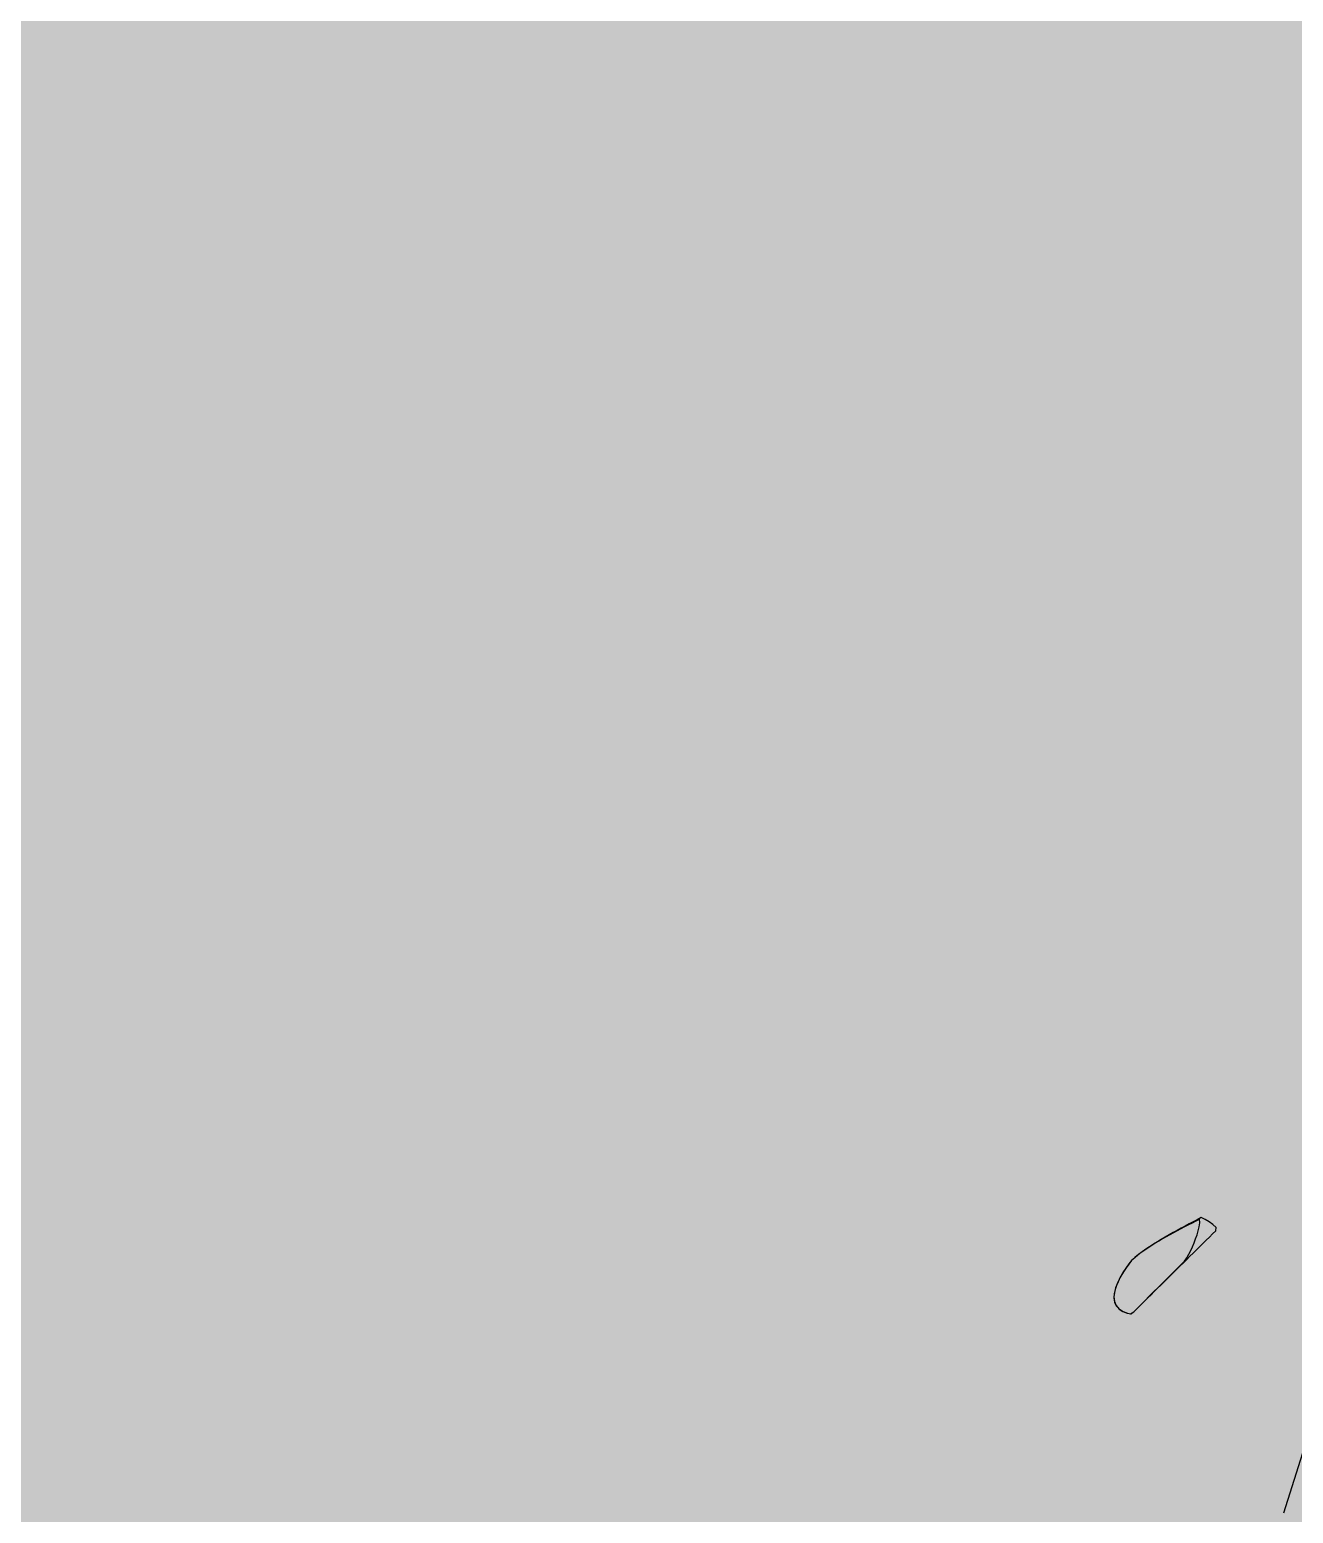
# Model space of a CAD drawing. Extents: x 0 to 1501, y 0 to 1722.
# Drawn here: x 83.74 to 89.77, y 1704.64 to 1711.73 of the extents above; entities that cross this region are included whole.
import ezdxf

# ---------------------------------------------------------------- set-up
doc = ezdxf.new("R2010")
doc.units = 0

msp = doc.modelspace()

# ---------------------------------------------------------------- hatches: boundary and pattern name
at = {"true_color": 0xf8f9fa}
msp.add_hatch(color=256, dxfattribs=at).paths.add_polyline_path([(0, 1722), (1280, 1722), (1280, 1002), (0, 1002)], flags=0)
at = {"true_color": 0xffffff}
msp.add_hatch(color=256, dxfattribs=at).paths.add_polyline_path([(0, 1722), (1280, 1722), (1280, 1656), (0, 1656)], flags=0)
at = {"true_color": 0x232323}
for points in [[(87.787, 1703.9755), (87.7194, 1703.7783), (88.0498, 1703.7826), (88.3758, 1703.7168), (88.7068, 1703.727), (89.0246, 1703.8238), (89.3213, 1703.9736), (89.5845, 1704.1766), (89.8082, 1704.4223), (89.9685, 1704.7122), (90.081, 1705.0254), (90.2058, 1705.3334), (90.4026, 1705.6002), (90.6804, 1705.779), (91.0026, 1705.8555), (91.2705, 1705.7332), (91.1251, 1705.4385), (90.927, 1705.1711), (90.7503, 1704.8895), (90.6243, 1704.5821), (90.6468, 1704.2608), (90.9477, 1704.1673), (91.2698, 1704.2487), (91.5893, 1704.3415), (91.9109, 1704.4273), (92.2336, 1704.5083), (92.5575, 1704.5847), (92.8827, 1704.6556), (93.2094, 1704.7188), (93.5222, 1704.8203), (93.8187, 1704.9714), (93.6388, 1705.1614), (93.3273, 1705.166), (93.0015, 1705.0986), (92.6768, 1705.0257), (92.3534, 1704.947), (92.0317, 1704.8622), (91.7117, 1704.7706), (91.3945, 1704.6702), (91.0795, 1704.5632), (90.9257, 1704.7329), (91.0956, 1705.0178), (91.2842, 1705.2917), (91.4476, 1705.5815), (91.5777, 1705.8875), (91.5196, 1706.1886), (91.2002, 1706.2619), (90.8773, 1706.1879), (90.5865, 1706.0281), (90.3386, 1705.8068), (90.1253, 1705.5517), (89.9563, 1705.2654), (89.8262, 1704.9593), (89.7259, 1704.6422), (89.525, 1704.3908), (89.2161, 1704.2682), (88.8972, 1704.1732), (88.5674, 1704.177), (88.2468, 1704.2538), (87.9563, 1704.2411), (87.8925, 1704.4365), (87.6094, 1704.2665), (87.4424, 1703.979), (87.5459, 1703.751), (87.787, 1703.9755)], [(89, 1705.8495), (88.9866, 1705.8324), (88.9739, 1705.8147), (88.9619, 1705.7965), (88.9507, 1705.7779), (88.9404, 1705.7587), (88.9312, 1705.739), (88.9236, 1705.7186), (88.9181, 1705.6976), (88.9156, 1705.676), (88.9177, 1705.6544), (88.9258, 1705.6343), (88.94, 1705.618), (88.9584, 1705.6065), (88.9788, 1705.599), (89.0001, 1705.5946), (89.0155, 1705.6099), (89.031, 1705.6252), (89.0465, 1705.6404), (89.062, 1705.6557), (89.0775, 1705.671), (89.0929, 1705.6863), (89.1084, 1705.7016), (89.1239, 1705.7169), (89.1394, 1705.7322), (89.1549, 1705.7475), (89.1703, 1705.7628), (89.1858, 1705.7781), (89.2013, 1705.7934), (89.2168, 1705.8086), (89.2323, 1705.8239), (89.2477, 1705.8392), (89.2632, 1705.8545), (89.2787, 1705.8698), (89.2942, 1705.8851), (89.3097, 1705.9004), (89.3251, 1705.9157), (89.3406, 1705.931), (89.3561, 1705.9463), (89.3716, 1705.9615), (89.387, 1705.9768), (89.4025, 1705.9921), (89.404, 1706.0074), (89.3878, 1706.0219), (89.3699, 1706.0344), (89.3513, 1706.0456), (89.3324, 1706.0547), (89.313, 1706.0447), (89.2937, 1706.0347), (89.2745, 1706.0246), (89.2553, 1706.0143), (89.2362, 1706.0039), (89.2171, 1705.9934), (89.1981, 1705.9828), (89.1792, 1705.972), (89.1604, 1705.9611), (89.1417, 1705.95), (89.1231, 1705.9387), (89.1046, 1705.9272), (89.0863, 1705.9154), (89.0682, 1705.9033), (89.0504, 1705.8909), (89.0329, 1705.8779), (89.016, 1705.8642), (89, 1705.8495)], [(89, 1705.8495), (88.9876, 1705.8337), (88.9758, 1705.8175), (88.9647, 1705.8008), (88.9541, 1705.7837), (88.9442, 1705.7663), (88.9353, 1705.7483), (88.9275, 1705.7298), (88.9212, 1705.7108), (88.9169, 1705.6912), (88.9156, 1705.6712), (88.9185, 1705.6514), (88.9266, 1705.6331), (88.9399, 1705.6182), (88.9567, 1705.6074), (88.9754, 1705.6001), (88.9949, 1705.5954), (89.0105, 1705.605), (89.0247, 1705.6192), (89.0389, 1705.6334), (89.0531, 1705.6475), (89.0673, 1705.6617), (89.0815, 1705.6759), (89.0957, 1705.6901), (89.1099, 1705.7042), (89.1241, 1705.7184), (89.1384, 1705.7326), (89.1526, 1705.7468), (89.1668, 1705.7609), (89.181, 1705.7751), (89.1952, 1705.7893), (89.2094, 1705.8035), (89.2236, 1705.8176), (89.2378, 1705.8318), (89.252, 1705.846), (89.264, 1705.8619), (89.2734, 1705.8795), (89.2824, 1705.8975), (89.2909, 1705.9157), (89.2988, 1705.9341), (89.3061, 1705.9528), (89.3127, 1705.9717), (89.3184, 1705.991), (89.3229, 1706.0105), (89.326, 1706.0304), (89.3249, 1706.047), (89.3069, 1706.038), (89.289, 1706.0289), (89.2711, 1706.0198), (89.2533, 1706.0106), (89.2356, 1706.0012), (89.2179, 1705.9917), (89.2003, 1705.9821), (89.1827, 1705.9724), (89.1652, 1705.9625), (89.1478, 1705.9525), (89.1306, 1705.9423), (89.1134, 1705.9319), (89.0963, 1705.9213), (89.0795, 1705.9105), (89.0628, 1705.8993), (89.0464, 1705.8878), (89.0303, 1705.8757), (89.0147, 1705.8631), (89, 1705.8495)]]:
    msp.add_hatch(color=256, dxfattribs=at).paths.add_polyline_path(points, flags=0)

# ---------------------------------------------------------------- linework, layer by layer
for points in [[(89, 1705.8495), (88.9866, 1705.8324), (88.9739, 1705.8147), (88.9619, 1705.7965), (88.9507, 1705.7779), (88.9404, 1705.7587), (88.9312, 1705.739), (88.9236, 1705.7186), (88.9181, 1705.6976), (88.9156, 1705.676), (88.9177, 1705.6544), (88.9258, 1705.6343), (88.94, 1705.618), (88.9584, 1705.6065), (88.9788, 1705.599), (89.0001, 1705.5946), (89.0155, 1705.6099), (89.031, 1705.6252), (89.0465, 1705.6404), (89.062, 1705.6557), (89.0775, 1705.671), (89.0929, 1705.6863), (89.1084, 1705.7016), (89.1239, 1705.7169), (89.1394, 1705.7322), (89.1549, 1705.7475), (89.1703, 1705.7628), (89.1858, 1705.7781), (89.2013, 1705.7934), (89.2168, 1705.8086), (89.2323, 1705.8239), (89.2477, 1705.8392), (89.2632, 1705.8545), (89.2787, 1705.8698), (89.2942, 1705.8851), (89.3097, 1705.9004), (89.3251, 1705.9157), (89.3406, 1705.931), (89.3561, 1705.9463), (89.3716, 1705.9615), (89.387, 1705.9768), (89.4025, 1705.9921), (89.404, 1706.0074), (89.3878, 1706.0219), (89.3699, 1706.0344), (89.3513, 1706.0456), (89.3324, 1706.0547), (89.313, 1706.0447), (89.2937, 1706.0347), (89.2745, 1706.0246), (89.2553, 1706.0143), (89.2362, 1706.0039), (89.2171, 1705.9934), (89.1981, 1705.9828), (89.1792, 1705.972), (89.1604, 1705.9611), (89.1417, 1705.95), (89.1231, 1705.9387), (89.1046, 1705.9272), (89.0863, 1705.9154), (89.0682, 1705.9033), (89.0504, 1705.8909), (89.0329, 1705.8779), (89.016, 1705.8642), (89, 1705.8495)], [(89, 1705.8495), (88.9876, 1705.8337), (88.9758, 1705.8175), (88.9647, 1705.8008), (88.9541, 1705.7837), (88.9442, 1705.7663), (88.9353, 1705.7483), (88.9275, 1705.7298), (88.9212, 1705.7108), (88.9169, 1705.6912), (88.9156, 1705.6712), (88.9185, 1705.6514), (88.9266, 1705.6331), (88.9399, 1705.6182), (88.9567, 1705.6074), (88.9754, 1705.6001), (88.9949, 1705.5954), (89.0105, 1705.605), (89.0247, 1705.6192), (89.0389, 1705.6334), (89.0531, 1705.6475), (89.0673, 1705.6617), (89.0815, 1705.6759), (89.0957, 1705.6901), (89.1099, 1705.7042), (89.1241, 1705.7184), (89.1384, 1705.7326), (89.1526, 1705.7468), (89.1668, 1705.7609), (89.181, 1705.7751), (89.1952, 1705.7893), (89.2094, 1705.8035), (89.2236, 1705.8176), (89.2378, 1705.8318), (89.252, 1705.846), (89.264, 1705.8619), (89.2734, 1705.8795), (89.2824, 1705.8975), (89.2909, 1705.9157), (89.2988, 1705.9341), (89.3061, 1705.9528), (89.3127, 1705.9717), (89.3184, 1705.991), (89.3229, 1706.0105), (89.326, 1706.0304), (89.3249, 1706.047), (89.3069, 1706.038), (89.289, 1706.0289), (89.2711, 1706.0198), (89.2533, 1706.0106), (89.2356, 1706.0012), (89.2179, 1705.9917), (89.2003, 1705.9821), (89.1827, 1705.9724), (89.1652, 1705.9625), (89.1478, 1705.9525), (89.1306, 1705.9423), (89.1134, 1705.9319), (89.0963, 1705.9213), (89.0795, 1705.9105), (89.0628, 1705.8993), (89.0464, 1705.8878), (89.0303, 1705.8757), (89.0147, 1705.8631), (89, 1705.8495)]]:
    msp.add_lwpolyline(points, close=True, dxfattribs=at)
msp.add_lwpolyline([(89.8262, 1704.9593), (89.7259, 1704.6422)], dxfattribs=at)

doc.saveas('drawing.dxf')
